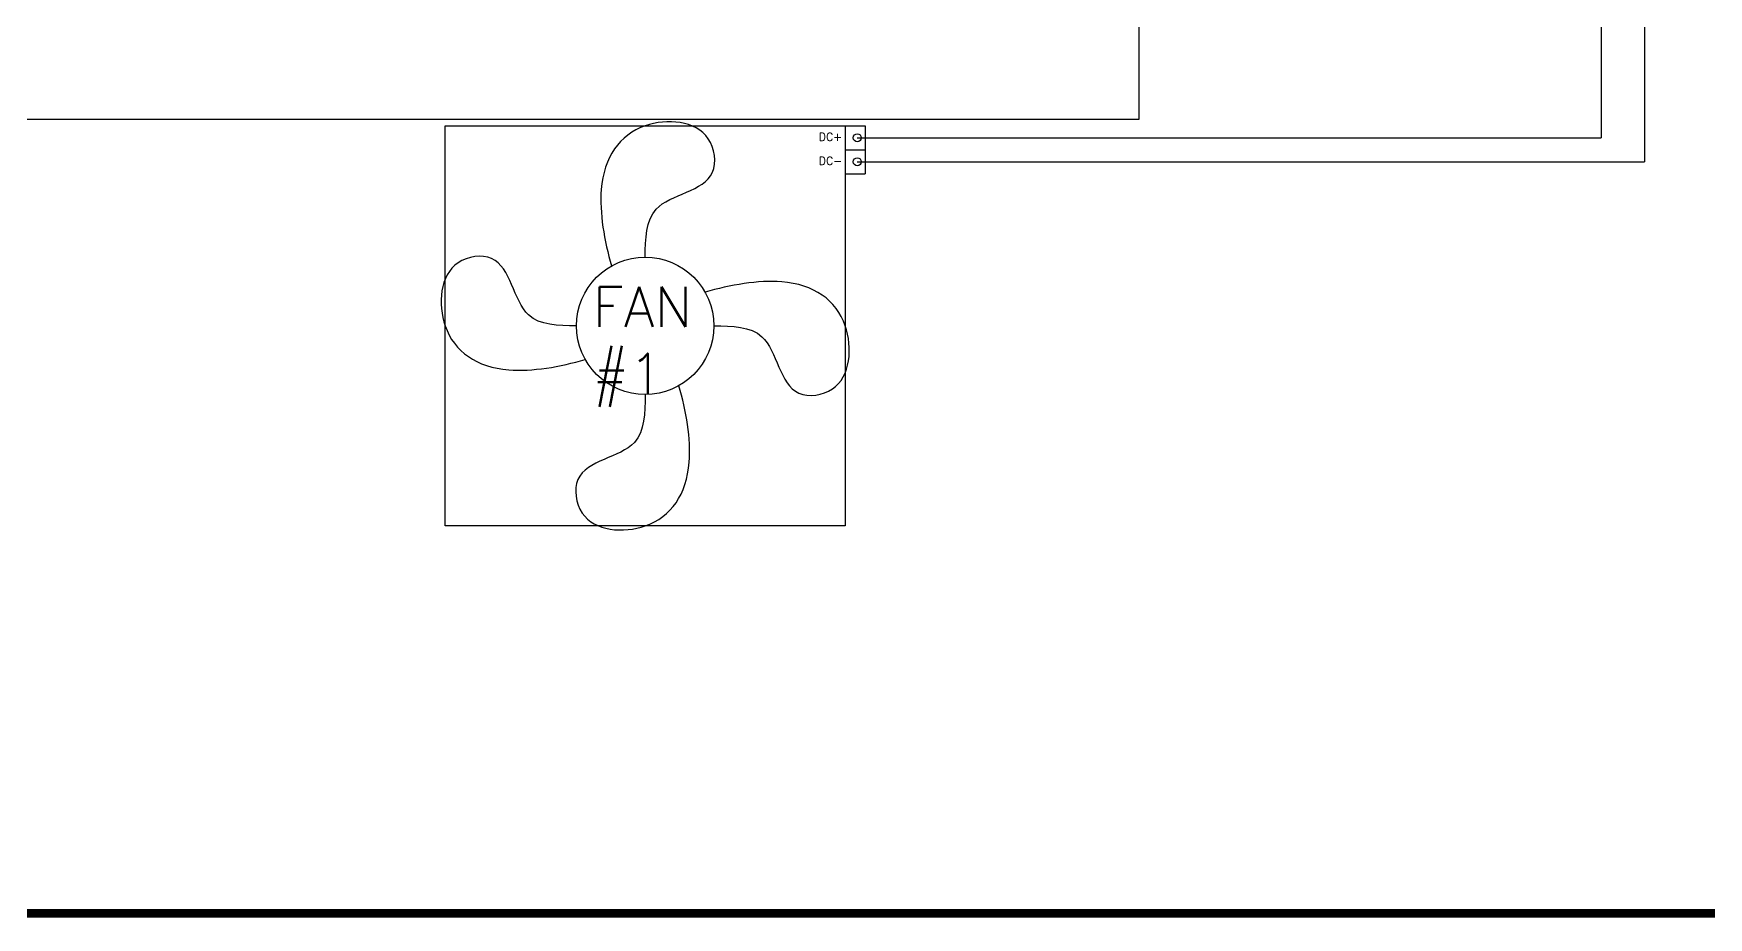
# Model space of a CAD drawing. Header units: millimetres. Extents: x -3139 to 3392, y -3139 to 3139.
# Drawn here: x 2796.2 to 3005.5, y -422.6 to -312.1 of the extents above; entities that cross this region are included whole.
import ezdxf

# ---------------------------------------------------------------- set-up
doc = ezdxf.new("R2010")
doc.units = ezdxf.units.MM
doc.layers.add('A1', color=1, linetype='Continuous')
doc.styles.get("Standard").update_dxf_attribs({"font": 'txt.shx'})

msp = doc.modelspace()

# ---------------------------------------------------------------- linework, layer by layer
for p, q in [((2934.4, -322.77), (2934.4, -112.77)), ((2997.55, -288.02), (2997.55, -328.11)), ((2644.4, -322.77), (2934.4, -322.77)), ((2847.65, -323.61), (2897.65, -323.61)), ((2847.65, -373.61), (2847.65, -323.61)), ((2897.65, -323.61), (2897.65, -373.61)), ((2899.15, -328.11), (2997.55, -328.11)), ((2897.65, -373.61), (2847.65, -373.61))]:
    msp.add_line(p, q)
at = {"color": 1}
for p in [(2992.1, -288.02), (2899.15, -325.11)]:
    msp.add_line(p, (2992.1, -325.11), dxfattribs=at)
at = {"color": 3}
for p, q in [((2897.65, -323.61), (2900.15, -323.61)), ((2897.65, -323.61), (2897.65, -329.61)), ((2900.15, -323.61), (2900.15, -329.61)), ((2897.65, -326.61), (2900.15, -326.61)), ((2897.65, -329.61), (2900.15, -329.61))]:
    msp.add_line(p, q, dxfattribs=at)
for centre in [(2899.15, -325.11), (2899.15, -328.11)]:
    msp.add_circle(centre, 0.5, dxfattribs=at)
msp.add_circle((2872.65, -348.61), 8.59)
for points in [[(2872.65, -340.03), (2872.68, -337.73), (2872.75, -332.29), (2882.09, -331.72), (2880.88, -323.06), (2871.01, -322.38), (2866.07, -329.63), (2867.54, -338.01), (2868.45, -341.13)], [(2864.06, -348.61), (2861.77, -348.58), (2856.33, -348.52), (2855.76, -339.18), (2847.1, -340.38), (2846.42, -350.26), (2853.67, -355.19), (2862.05, -353.73), (2865.16, -352.82)], [(2881.24, -348.61), (2883.53, -348.64), (2888.97, -348.71), (2889.55, -358.05), (2898.2, -356.85), (2898.89, -346.97), (2891.63, -342.03), (2883.25, -343.5), (2880.14, -344.41)], [(2872.65, -357.2), (2872.62, -359.49), (2872.56, -364.93), (2863.22, -365.51), (2864.42, -374.17), (2874.3, -374.85), (2879.23, -367.59), (2877.77, -359.21), (2876.86, -356.1)]]:
    msp.add_open_spline(points, degree=3, knots=[0, 0, 0, 0, 6.146475, 14.572894, 18.795981, 26.843494, 36.502049, 43.562723, 43.562723, 43.562723, 43.562723])
at = {"layer": 'A1', "color": 7, "const_width": 1.08}
msp.add_lwpolyline([(2519.45, -422.02), (3388.85, -422.02), (3388.85, 180.62), (2519.45, 180.62)], close=True, dxfattribs=at)

# ---------------------------------------------------------------- texts
at = {"color": 3, "char_height": 1, "width": 4.6936, "attachment_point": 1}
for s, insert in [('DC+', (2894.34, -324.49)), ('DC-', (2894.34, -327.49))]:
    msp.add_mtext(s, dxfattribs=dict(at, insert=insert))
at = {"insert": (2866.1, -343.73), "char_height": 1, "width": 4.6936, "attachment_point": 1}
msp.add_mtext('{\\H5x;FAN #1}', dxfattribs=at)

doc.saveas('drawing.dxf')
